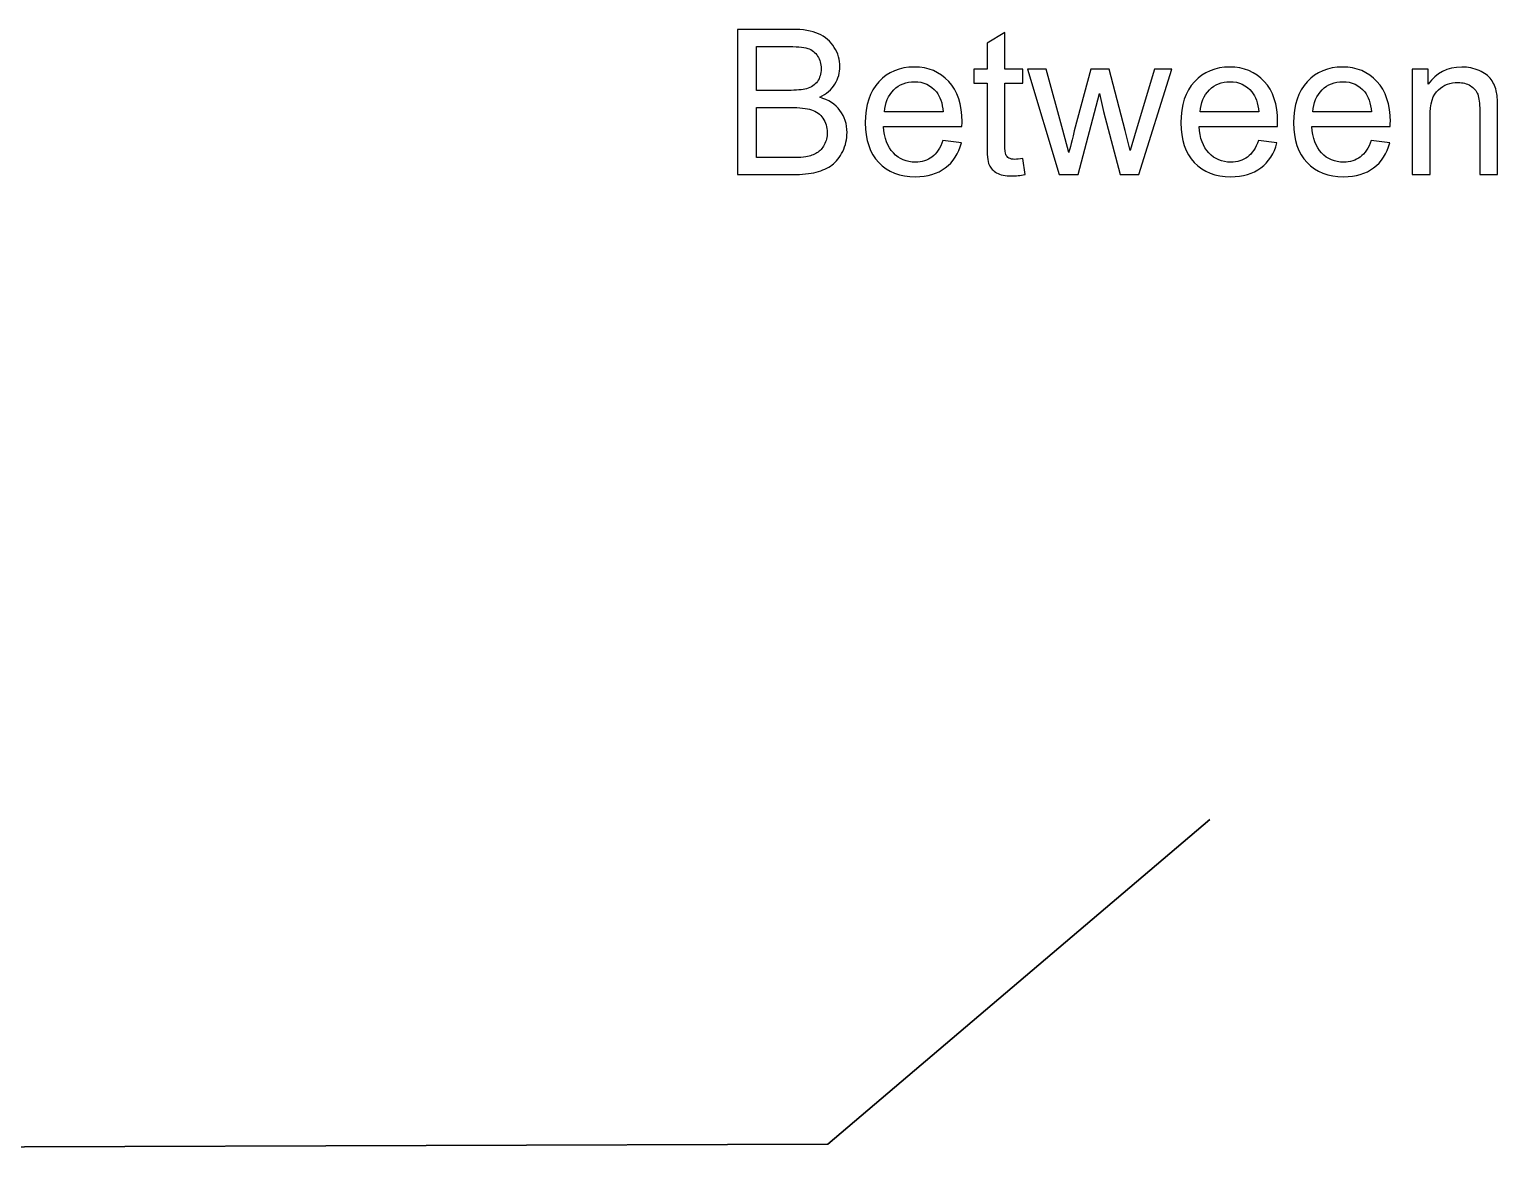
# Model space of a CAD drawing. Header units: centimetres. Extents: x -208 to 206, y -104 to 104.
# Drawn here: x -98.95 to -87.51, y -21.01 to -12.25 of the extents above; entities that cross this region are included whole.
import ezdxf

# ---------------------------------------------------------------- set-up
doc = ezdxf.new("R2010")
doc.units = ezdxf.units.CM
doc.header["$MEASUREMENT"] = 0
doc.layers.add('#Layer 1', color=7, linetype='Continuous')

msp = doc.modelspace()

# ---------------------------------------------------------------- linework, layer by layer
at = {"layer": '#Layer 1', "color": 8}
for points, knots in [([(-93.43333, -13.38471), (-93.43333, -13.38471), (-93.43333, -12.2532), (-93.43333, -12.2532), (-93.43333, -12.2532), (-93.43333, -12.2532), (-93.00875, -12.2532), (-93.00875, -12.2532), (-93.00875, -12.2532), (-92.92236, -12.2532), (-92.85309, -12.26453), (-92.80067, -12.28744), (-92.80067, -12.28744), (-92.74852, -12.31036), (-92.7077, -12.34565), (-92.6782, -12.39332), (-92.6782, -12.39332), (-92.64843, -12.44073), (-92.63368, -12.49051), (-92.63368, -12.54266), (-92.63368, -12.54266), (-92.63368, -12.59086), (-92.64685, -12.63643), (-92.67293, -12.6791), (-92.67293, -12.6791), (-92.699, -12.72177), (-92.73851, -12.75627), (-92.79145, -12.78261), (-92.79145, -12.78261), (-92.72297, -12.80263), (-92.6703, -12.83687), (-92.63368, -12.88533), (-92.63368, -12.88533), (-92.59681, -12.93353), (-92.57837, -12.99068), (-92.57837, -13.05653), (-92.57837, -13.05653), (-92.57837, -13.10973), (-92.5897, -13.15899), (-92.61209, -13.20455), (-92.61209, -13.20455), (-92.63447, -13.25012), (-92.66213, -13.28515), (-92.69505, -13.30991), (-92.69505, -13.30991), (-92.72798, -13.3344), (-92.76933, -13.3531), (-92.81885, -13.36575), (-92.81885, -13.36575), (-92.86863, -13.37839), (-92.92947, -13.38471), (-93.00164, -13.38471), (-93.00164, -13.38471), (-93.00164, -13.38471), (-93.43333, -13.38471), (-93.43333, -13.38471)], [0, 0, 0, 0, 0.06666667, 0.06666667, 0.06666667, 0.06666667, 0.13333333, 0.13333333, 0.13333333, 0.13333333, 0.2, 0.2, 0.2, 0.2, 0.26666667, 0.26666667, 0.26666667, 0.26666667, 0.33333333, 0.33333333, 0.33333333, 0.33333333, 0.4, 0.4, 0.4, 0.4, 0.46666667, 0.46666667, 0.46666667, 0.46666667, 0.53333333, 0.53333333, 0.53333333, 0.53333333, 0.6, 0.6, 0.6, 0.6, 0.66666667, 0.66666667, 0.66666667, 0.66666667, 0.73333333, 0.73333333, 0.73333333, 0.73333333, 0.8, 0.8, 0.8, 0.8, 0.86666667, 0.86666667, 0.86666667, 0.86666667, 1, 1, 1, 1]), ([(-91.20956, -13.26065), (-91.20956, -13.26065), (-91.19059, -13.38339), (-91.19059, -13.38339), (-91.19059, -13.38339), (-91.22958, -13.39156), (-91.26461, -13.39577), (-91.29516, -13.39577), (-91.29516, -13.39577), (-91.34547, -13.39577), (-91.38445, -13.38787), (-91.41237, -13.3718), (-91.41237, -13.3718), (-91.44002, -13.35574), (-91.45951, -13.33493), (-91.47084, -13.30885), (-91.47084, -13.30885), (-91.48216, -13.28278), (-91.48769, -13.22799), (-91.48769, -13.1445), (-91.48769, -13.1445), (-91.48769, -13.1445), (-91.48769, -12.67199), (-91.48769, -12.67199), (-91.48769, -12.67199), (-91.48769, -12.67199), (-91.59041, -12.67199), (-91.59041, -12.67199), (-91.59041, -12.67199), (-91.59041, -12.67199), (-91.59041, -12.56452), (-91.59041, -12.56452), (-91.59041, -12.56452), (-91.59041, -12.56452), (-91.48769, -12.56452), (-91.48769, -12.56452), (-91.48769, -12.56452), (-91.48769, -12.56452), (-91.48769, -12.36172), (-91.48769, -12.36172), (-91.48769, -12.36172), (-91.48769, -12.36172), (-91.34863, -12.27822), (-91.34863, -12.27822), (-91.34863, -12.27822), (-91.34863, -12.27822), (-91.34863, -12.56452), (-91.34863, -12.56452), (-91.34863, -12.56452), (-91.34863, -12.56452), (-91.20956, -12.56452), (-91.20956, -12.56452), (-91.20956, -12.56452), (-91.20956, -12.56452), (-91.20956, -12.67199), (-91.20956, -12.67199), (-91.20956, -12.67199), (-91.20956, -12.67199), (-91.34863, -12.67199), (-91.34863, -12.67199), (-91.34863, -12.67199), (-91.34863, -12.67199), (-91.34863, -13.1524), (-91.34863, -13.1524), (-91.34863, -13.1524), (-91.34863, -13.19217), (-91.34626, -13.21772), (-91.34125, -13.22905), (-91.34125, -13.22905), (-91.33651, -13.24037), (-91.32861, -13.24933), (-91.31755, -13.25618), (-91.31755, -13.25618), (-91.30648, -13.26276), (-91.29068, -13.26619), (-91.27014, -13.26619), (-91.27014, -13.26619), (-91.25486, -13.26619), (-91.23458, -13.26434), (-91.20956, -13.26065)], [0, 0, 0, 0, 0.04761905, 0.04761905, 0.04761905, 0.04761905, 0.0952381, 0.0952381, 0.0952381, 0.0952381, 0.14285714, 0.14285714, 0.14285714, 0.14285714, 0.19047619, 0.19047619, 0.19047619, 0.19047619, 0.23809524, 0.23809524, 0.23809524, 0.23809524, 0.28571429, 0.28571429, 0.28571429, 0.28571429, 0.33333333, 0.33333333, 0.33333333, 0.33333333, 0.38095238, 0.38095238, 0.38095238, 0.38095238, 0.42857143, 0.42857143, 0.42857143, 0.42857143, 0.47619048, 0.47619048, 0.47619048, 0.47619048, 0.52380952, 0.52380952, 0.52380952, 0.52380952, 0.57142857, 0.57142857, 0.57142857, 0.57142857, 0.61904762, 0.61904762, 0.61904762, 0.61904762, 0.66666667, 0.66666667, 0.66666667, 0.66666667, 0.71428571, 0.71428571, 0.71428571, 0.71428571, 0.76190476, 0.76190476, 0.76190476, 0.76190476, 0.80952381, 0.80952381, 0.80952381, 0.80952381, 0.85714286, 0.85714286, 0.85714286, 0.85714286, 0.9047619, 0.9047619, 0.9047619, 0.9047619, 1, 1, 1, 1]), ([(-93.2832, -12.72888), (-93.2832, -12.72888), (-93.03851, -12.72888), (-93.03851, -12.72888), (-93.03851, -12.72888), (-92.97214, -12.72888), (-92.92446, -12.7244), (-92.89575, -12.71571), (-92.89575, -12.71571), (-92.85756, -12.70438), (-92.82885, -12.68542), (-92.80963, -12.65908), (-92.80963, -12.65908), (-92.7904, -12.63274), (-92.78065, -12.59982), (-92.78065, -12.56005), (-92.78065, -12.56005), (-92.78065, -12.52238), (-92.78961, -12.4892), (-92.80778, -12.46075), (-92.80778, -12.46075), (-92.82569, -12.43204), (-92.85151, -12.41229), (-92.88496, -12.40175), (-92.88496, -12.40175), (-92.91841, -12.39122), (-92.97582, -12.38595), (-93.05695, -12.38595), (-93.05695, -12.38595), (-93.05695, -12.38595), (-93.2832, -12.38595), (-93.2832, -12.38595), (-93.2832, -12.38595), (-93.2832, -12.38595), (-93.2832, -12.72888), (-93.2832, -12.72888)], [0, 0, 0, 0, 0.1, 0.1, 0.1, 0.1, 0.2, 0.2, 0.2, 0.2, 0.3, 0.3, 0.3, 0.3, 0.4, 0.4, 0.4, 0.4, 0.5, 0.5, 0.5, 0.5, 0.6, 0.6, 0.6, 0.6, 0.7, 0.7, 0.7, 0.7, 0.8, 0.8, 0.8, 0.8, 1, 1, 1, 1]), ([(-91.83089, -13.11922), (-91.83089, -13.11922), (-91.68708, -13.13818), (-91.68708, -13.13818), (-91.68708, -13.13818), (-91.70946, -13.22167), (-91.75134, -13.28673), (-91.81245, -13.33282), (-91.81245, -13.33282), (-91.87355, -13.37892), (-91.95152, -13.40209), (-92.0466, -13.40209), (-92.0466, -13.40209), (-92.16618, -13.40209), (-92.261, -13.36522), (-92.33106, -13.29147), (-92.33106, -13.29147), (-92.40112, -13.21799), (-92.43615, -13.11448), (-92.43615, -12.98146), (-92.43615, -12.98146), (-92.43615, -12.84398), (-92.40085, -12.73704), (-92.33, -12.66119), (-92.33, -12.66119), (-92.25915, -12.58507), (-92.16723, -12.54714), (-92.05424, -12.54714), (-92.05424, -12.54714), (-91.94493, -12.54714), (-91.85564, -12.58428), (-91.78637, -12.65882), (-91.78637, -12.65882), (-91.7171, -12.73335), (-91.68234, -12.83818), (-91.68234, -12.9733), (-91.68234, -12.9733), (-91.68234, -12.98146), (-91.6826, -12.99384), (-91.68313, -13.01017), (-91.68313, -13.01017), (-91.68313, -13.01017), (-92.29392, -13.01017), (-92.29392, -13.01017), (-92.29392, -13.01017), (-92.28865, -13.09999), (-92.26337, -13.169), (-92.21754, -13.21667), (-92.21754, -13.21667), (-92.17197, -13.26434), (-92.11482, -13.28831), (-92.0466, -13.28831), (-92.0466, -13.28831), (-91.99577, -13.28831), (-91.95231, -13.27488), (-91.91649, -13.24801), (-91.91649, -13.24801), (-91.8804, -13.22115), (-91.85196, -13.17821), (-91.83089, -13.11922)], [0, 0, 0, 0, 0.0625, 0.0625, 0.0625, 0.0625, 0.125, 0.125, 0.125, 0.125, 0.1875, 0.1875, 0.1875, 0.1875, 0.25, 0.25, 0.25, 0.25, 0.3125, 0.3125, 0.3125, 0.3125, 0.375, 0.375, 0.375, 0.375, 0.4375, 0.4375, 0.4375, 0.4375, 0.5, 0.5, 0.5, 0.5, 0.5625, 0.5625, 0.5625, 0.5625, 0.625, 0.625, 0.625, 0.625, 0.6875, 0.6875, 0.6875, 0.6875, 0.75, 0.75, 0.75, 0.75, 0.8125, 0.8125, 0.8125, 0.8125, 0.875, 0.875, 0.875, 0.875, 1, 1, 1, 1]), ([(-90.92483, -13.38471), (-90.92483, -13.38471), (-91.17268, -12.56452), (-91.17268, -12.56452), (-91.17268, -12.56452), (-91.17268, -12.56452), (-91.02729, -12.56452), (-91.02729, -12.56452), (-91.02729, -12.56452), (-91.02729, -12.56452), (-90.89639, -13.03783), (-90.89639, -13.03783), (-90.89639, -13.03783), (-90.89639, -13.03783), (-90.85003, -13.21404), (-90.85003, -13.21404), (-90.85003, -13.21404), (-90.84819, -13.20534), (-90.83396, -13.14898), (-90.80763, -13.04494), (-90.80763, -13.04494), (-90.80763, -13.04494), (-90.67778, -12.56452), (-90.67778, -12.56452), (-90.67778, -12.56452), (-90.67778, -12.56452), (-90.53528, -12.56452), (-90.53528, -12.56452), (-90.53528, -12.56452), (-90.53528, -12.56452), (-90.41176, -13.04073), (-90.41176, -13.04073), (-90.41176, -13.04073), (-90.41176, -13.04073), (-90.37146, -13.19692), (-90.37146, -13.19692), (-90.37146, -13.19692), (-90.37146, -13.19692), (-90.32431, -13.03862), (-90.32431, -13.03862), (-90.32431, -13.03862), (-90.32431, -13.03862), (-90.18261, -12.56452), (-90.18261, -12.56452), (-90.18261, -12.56452), (-90.18261, -12.56452), (-90.04749, -12.56452), (-90.04749, -12.56452), (-90.04749, -12.56452), (-90.04749, -12.56452), (-90.30482, -13.38471), (-90.30482, -13.38471), (-90.30482, -13.38471), (-90.30482, -13.38471), (-90.44863, -13.38471), (-90.44863, -13.38471), (-90.44863, -13.38471), (-90.44863, -13.38471), (-90.57874, -12.89402), (-90.57874, -12.89402), (-90.57874, -12.89402), (-90.57874, -12.89402), (-90.61167, -12.75364), (-90.61167, -12.75364), (-90.61167, -12.75364), (-90.61167, -12.75364), (-90.7776, -13.38471), (-90.7776, -13.38471), (-90.7776, -13.38471), (-90.7776, -13.38471), (-90.92483, -13.38471), (-90.92483, -13.38471)], [0, 0, 0, 0, 0.05263158, 0.05263158, 0.05263158, 0.05263158, 0.10526316, 0.10526316, 0.10526316, 0.10526316, 0.15789474, 0.15789474, 0.15789474, 0.15789474, 0.21052632, 0.21052632, 0.21052632, 0.21052632, 0.26315789, 0.26315789, 0.26315789, 0.26315789, 0.31578947, 0.31578947, 0.31578947, 0.31578947, 0.36842105, 0.36842105, 0.36842105, 0.36842105, 0.42105263, 0.42105263, 0.42105263, 0.42105263, 0.47368421, 0.47368421, 0.47368421, 0.47368421, 0.52631579, 0.52631579, 0.52631579, 0.52631579, 0.57894737, 0.57894737, 0.57894737, 0.57894737, 0.63157895, 0.63157895, 0.63157895, 0.63157895, 0.68421053, 0.68421053, 0.68421053, 0.68421053, 0.73684211, 0.73684211, 0.73684211, 0.73684211, 0.78947368, 0.78947368, 0.78947368, 0.78947368, 0.84210526, 0.84210526, 0.84210526, 0.84210526, 0.89473684, 0.89473684, 0.89473684, 0.89473684, 1, 1, 1, 1]), ([(-89.37165, -13.11922), (-89.37165, -13.11922), (-89.22784, -13.13818), (-89.22784, -13.13818), (-89.22784, -13.13818), (-89.25022, -13.22167), (-89.2921, -13.28673), (-89.35321, -13.33282), (-89.35321, -13.33282), (-89.41431, -13.37892), (-89.49228, -13.40209), (-89.58736, -13.40209), (-89.58736, -13.40209), (-89.70694, -13.40209), (-89.80176, -13.36522), (-89.87182, -13.29147), (-89.87182, -13.29147), (-89.94188, -13.21799), (-89.97691, -13.11448), (-89.97691, -12.98146), (-89.97691, -12.98146), (-89.97691, -12.84398), (-89.94161, -12.73704), (-89.87076, -12.66119), (-89.87076, -12.66119), (-89.79991, -12.58507), (-89.70799, -12.54714), (-89.595, -12.54714), (-89.595, -12.54714), (-89.48569, -12.54714), (-89.3964, -12.58428), (-89.32713, -12.65882), (-89.32713, -12.65882), (-89.25786, -12.73335), (-89.2231, -12.83818), (-89.2231, -12.9733), (-89.2231, -12.9733), (-89.2231, -12.98146), (-89.22336, -12.99384), (-89.22389, -13.01017), (-89.22389, -13.01017), (-89.22389, -13.01017), (-89.83468, -13.01017), (-89.83468, -13.01017), (-89.83468, -13.01017), (-89.82941, -13.09999), (-89.80413, -13.169), (-89.7583, -13.21667), (-89.7583, -13.21667), (-89.71273, -13.26434), (-89.65558, -13.28831), (-89.58736, -13.28831), (-89.58736, -13.28831), (-89.53653, -13.28831), (-89.49307, -13.27488), (-89.45725, -13.24801), (-89.45725, -13.24801), (-89.42116, -13.22115), (-89.39272, -13.17821), (-89.37165, -13.11922)], [0, 0, 0, 0, 0.0625, 0.0625, 0.0625, 0.0625, 0.125, 0.125, 0.125, 0.125, 0.1875, 0.1875, 0.1875, 0.1875, 0.25, 0.25, 0.25, 0.25, 0.3125, 0.3125, 0.3125, 0.3125, 0.375, 0.375, 0.375, 0.375, 0.4375, 0.4375, 0.4375, 0.4375, 0.5, 0.5, 0.5, 0.5, 0.5625, 0.5625, 0.5625, 0.5625, 0.625, 0.625, 0.625, 0.625, 0.6875, 0.6875, 0.6875, 0.6875, 0.75, 0.75, 0.75, 0.75, 0.8125, 0.8125, 0.8125, 0.8125, 0.875, 0.875, 0.875, 0.875, 1, 1, 1, 1]), ([(-88.49273, -13.11922), (-88.49273, -13.11922), (-88.34892, -13.13818), (-88.34892, -13.13818), (-88.34892, -13.13818), (-88.3713, -13.22167), (-88.41318, -13.28673), (-88.47429, -13.33282), (-88.47429, -13.33282), (-88.53539, -13.37892), (-88.61336, -13.40209), (-88.70844, -13.40209), (-88.70844, -13.40209), (-88.82802, -13.40209), (-88.92284, -13.36522), (-88.9929, -13.29147), (-88.9929, -13.29147), (-89.06296, -13.21799), (-89.09799, -13.11448), (-89.09799, -12.98146), (-89.09799, -12.98146), (-89.09799, -12.84398), (-89.06269, -12.73704), (-88.99184, -12.66119), (-88.99184, -12.66119), (-88.92099, -12.58507), (-88.82907, -12.54714), (-88.71608, -12.54714), (-88.71608, -12.54714), (-88.60677, -12.54714), (-88.51748, -12.58428), (-88.44821, -12.65882), (-88.44821, -12.65882), (-88.37894, -12.73335), (-88.34418, -12.83818), (-88.34418, -12.9733), (-88.34418, -12.9733), (-88.34418, -12.98146), (-88.34444, -12.99384), (-88.34497, -13.01017), (-88.34497, -13.01017), (-88.34497, -13.01017), (-88.95576, -13.01017), (-88.95576, -13.01017), (-88.95576, -13.01017), (-88.95049, -13.09999), (-88.92521, -13.169), (-88.87938, -13.21667), (-88.87938, -13.21667), (-88.83381, -13.26434), (-88.77666, -13.28831), (-88.70844, -13.28831), (-88.70844, -13.28831), (-88.65761, -13.28831), (-88.61415, -13.27488), (-88.57833, -13.24801), (-88.57833, -13.24801), (-88.54224, -13.22115), (-88.5138, -13.17821), (-88.49273, -13.11922)], [0, 0, 0, 0, 0.0625, 0.0625, 0.0625, 0.0625, 0.125, 0.125, 0.125, 0.125, 0.1875, 0.1875, 0.1875, 0.1875, 0.25, 0.25, 0.25, 0.25, 0.3125, 0.3125, 0.3125, 0.3125, 0.375, 0.375, 0.375, 0.375, 0.4375, 0.4375, 0.4375, 0.4375, 0.5, 0.5, 0.5, 0.5, 0.5625, 0.5625, 0.5625, 0.5625, 0.625, 0.625, 0.625, 0.625, 0.6875, 0.6875, 0.6875, 0.6875, 0.75, 0.75, 0.75, 0.75, 0.8125, 0.8125, 0.8125, 0.8125, 0.875, 0.875, 0.875, 0.875, 1, 1, 1, 1]), ([(-88.17324, -13.38471), (-88.17324, -13.38471), (-88.17324, -12.56452), (-88.17324, -12.56452), (-88.17324, -12.56452), (-88.17324, -12.56452), (-88.04839, -12.56452), (-88.04839, -12.56452), (-88.04839, -12.56452), (-88.04839, -12.56452), (-88.04839, -12.68094), (-88.04839, -12.68094), (-88.04839, -12.68094), (-87.98834, -12.59165), (-87.90142, -12.54714), (-87.7879, -12.54714), (-87.7879, -12.54714), (-87.73839, -12.54714), (-87.69308, -12.5561), (-87.65173, -12.57374), (-87.65173, -12.57374), (-87.61038, -12.59139), (-87.5793, -12.61483), (-87.55876, -12.64354), (-87.55876, -12.64354), (-87.53821, -12.67225), (-87.52373, -12.70649), (-87.51556, -12.746), (-87.51556, -12.746), (-87.51056, -12.77181), (-87.50792, -12.81685), (-87.50792, -12.88111), (-87.50792, -12.88111), (-87.50792, -12.88111), (-87.50792, -13.38471), (-87.50792, -13.38471), (-87.50792, -13.38471), (-87.50792, -13.38471), (-87.64699, -13.38471), (-87.64699, -13.38471), (-87.64699, -13.38471), (-87.64699, -13.38471), (-87.64699, -12.88638), (-87.64699, -12.88638), (-87.64699, -12.88638), (-87.64699, -12.82975), (-87.65226, -12.78735), (-87.66306, -12.75943), (-87.66306, -12.75943), (-87.67386, -12.73151), (-87.69308, -12.70912), (-87.72048, -12.69227), (-87.72048, -12.69227), (-87.74787, -12.67567), (-87.78027, -12.66724), (-87.81714, -12.66724), (-87.81714, -12.66724), (-87.87614, -12.66724), (-87.92697, -12.68595), (-87.9699, -12.72361), (-87.9699, -12.72361), (-88.01284, -12.76101), (-88.03417, -12.83239), (-88.03417, -12.93722), (-88.03417, -12.93722), (-88.03417, -12.93722), (-88.03417, -13.38471), (-88.03417, -13.38471), (-88.03417, -13.38471), (-88.03417, -13.38471), (-88.17324, -13.38471), (-88.17324, -13.38471)], [0, 0, 0, 0, 0.05263158, 0.05263158, 0.05263158, 0.05263158, 0.10526316, 0.10526316, 0.10526316, 0.10526316, 0.15789474, 0.15789474, 0.15789474, 0.15789474, 0.21052632, 0.21052632, 0.21052632, 0.21052632, 0.26315789, 0.26315789, 0.26315789, 0.26315789, 0.31578947, 0.31578947, 0.31578947, 0.31578947, 0.36842105, 0.36842105, 0.36842105, 0.36842105, 0.42105263, 0.42105263, 0.42105263, 0.42105263, 0.47368421, 0.47368421, 0.47368421, 0.47368421, 0.52631579, 0.52631579, 0.52631579, 0.52631579, 0.57894737, 0.57894737, 0.57894737, 0.57894737, 0.63157895, 0.63157895, 0.63157895, 0.63157895, 0.68421053, 0.68421053, 0.68421053, 0.68421053, 0.73684211, 0.73684211, 0.73684211, 0.73684211, 0.78947368, 0.78947368, 0.78947368, 0.78947368, 0.84210526, 0.84210526, 0.84210526, 0.84210526, 0.89473684, 0.89473684, 0.89473684, 0.89473684, 1, 1, 1, 1]), ([(-92.28602, -12.89639), (-92.28602, -12.89639), (-91.82931, -12.89639), (-91.82931, -12.89639), (-91.82931, -12.89639), (-91.83536, -12.82738), (-91.85301, -12.77576), (-91.88172, -12.74126), (-91.88172, -12.74126), (-91.9257, -12.68779), (-91.98312, -12.66092), (-92.05345, -12.66092), (-92.05345, -12.66092), (-92.11719, -12.66092), (-92.17065, -12.68226), (-92.21411, -12.72493), (-92.21411, -12.72493), (-92.25731, -12.7676), (-92.28128, -12.82475), (-92.28602, -12.89639)], [0, 0, 0, 0, 0.16666667, 0.16666667, 0.16666667, 0.16666667, 0.33333333, 0.33333333, 0.33333333, 0.33333333, 0.5, 0.5, 0.5, 0.5, 0.66666667, 0.66666667, 0.66666667, 0.66666667, 1, 1, 1, 1]), ([(-89.82678, -12.89639), (-89.82678, -12.89639), (-89.37007, -12.89639), (-89.37007, -12.89639), (-89.37007, -12.89639), (-89.37612, -12.82738), (-89.39377, -12.77576), (-89.42248, -12.74126), (-89.42248, -12.74126), (-89.46646, -12.68779), (-89.52388, -12.66092), (-89.59421, -12.66092), (-89.59421, -12.66092), (-89.65795, -12.66092), (-89.71141, -12.68226), (-89.75487, -12.72493), (-89.75487, -12.72493), (-89.79807, -12.7676), (-89.82204, -12.82475), (-89.82678, -12.89639)], [0, 0, 0, 0, 0.16666667, 0.16666667, 0.16666667, 0.16666667, 0.33333333, 0.33333333, 0.33333333, 0.33333333, 0.5, 0.5, 0.5, 0.5, 0.66666667, 0.66666667, 0.66666667, 0.66666667, 1, 1, 1, 1]), ([(-88.94786, -12.89639), (-88.94786, -12.89639), (-88.49115, -12.89639), (-88.49115, -12.89639), (-88.49115, -12.89639), (-88.4972, -12.82738), (-88.51485, -12.77576), (-88.54356, -12.74126), (-88.54356, -12.74126), (-88.58754, -12.68779), (-88.64496, -12.66092), (-88.71529, -12.66092), (-88.71529, -12.66092), (-88.77903, -12.66092), (-88.83249, -12.68226), (-88.87595, -12.72493), (-88.87595, -12.72493), (-88.91915, -12.7676), (-88.94312, -12.82475), (-88.94786, -12.89639)], [0, 0, 0, 0, 0.16666667, 0.16666667, 0.16666667, 0.16666667, 0.33333333, 0.33333333, 0.33333333, 0.33333333, 0.5, 0.5, 0.5, 0.5, 0.66666667, 0.66666667, 0.66666667, 0.66666667, 1, 1, 1, 1]), ([(-93.2832, -13.25196), (-93.2832, -13.25196), (-93.00137, -13.25196), (-93.00137, -13.25196), (-93.00137, -13.25196), (-92.95291, -13.25196), (-92.91893, -13.25012), (-92.89918, -13.24643), (-92.89918, -13.24643), (-92.86494, -13.24037), (-92.83597, -13.2301), (-92.81279, -13.21562), (-92.81279, -13.21562), (-92.78961, -13.20113), (-92.77065, -13.18006), (-92.75563, -13.1524), (-92.75563, -13.1524), (-92.74062, -13.12475), (-92.73324, -13.09288), (-92.73324, -13.05679), (-92.73324, -13.05679), (-92.73324, -13.01439), (-92.74404, -12.97778), (-92.7659, -12.94643), (-92.7659, -12.94643), (-92.7875, -12.91509), (-92.81753, -12.89323), (-92.85598, -12.88059), (-92.85598, -12.88059), (-92.89417, -12.86795), (-92.94949, -12.86162), (-93.02139, -12.86162), (-93.02139, -12.86162), (-93.02139, -12.86162), (-93.2832, -12.86162), (-93.2832, -12.86162), (-93.2832, -12.86162), (-93.2832, -12.86162), (-93.2832, -13.25196), (-93.2832, -13.25196)], [0, 0, 0, 0, 0.09090909, 0.09090909, 0.09090909, 0.09090909, 0.18181818, 0.18181818, 0.18181818, 0.18181818, 0.27272727, 0.27272727, 0.27272727, 0.27272727, 0.36363636, 0.36363636, 0.36363636, 0.36363636, 0.45454545, 0.45454545, 0.45454545, 0.45454545, 0.54545455, 0.54545455, 0.54545455, 0.54545455, 0.63636364, 0.63636364, 0.63636364, 0.63636364, 0.72727273, 0.72727273, 0.72727273, 0.72727273, 0.81818182, 0.81818182, 0.81818182, 0.81818182, 1, 1, 1, 1])]:
    msp.add_open_spline(points, degree=3, knots=knots, dxfattribs=at)
at = {"layer": '#Layer 1', "color": 8, "lineweight": 35}
for points in [[(-92.72818, -20.94035), (-92.72818, -20.94035), (-89.75145, -18.41206), (-89.75145, -18.41206)], [(-114.64457, -21.01472), (-114.64457, -21.01472), (-92.72818, -20.94035), (-92.72818, -20.94035)]]:
    msp.add_open_spline(points, degree=3, dxfattribs=at)

doc.saveas('drawing.dxf')
